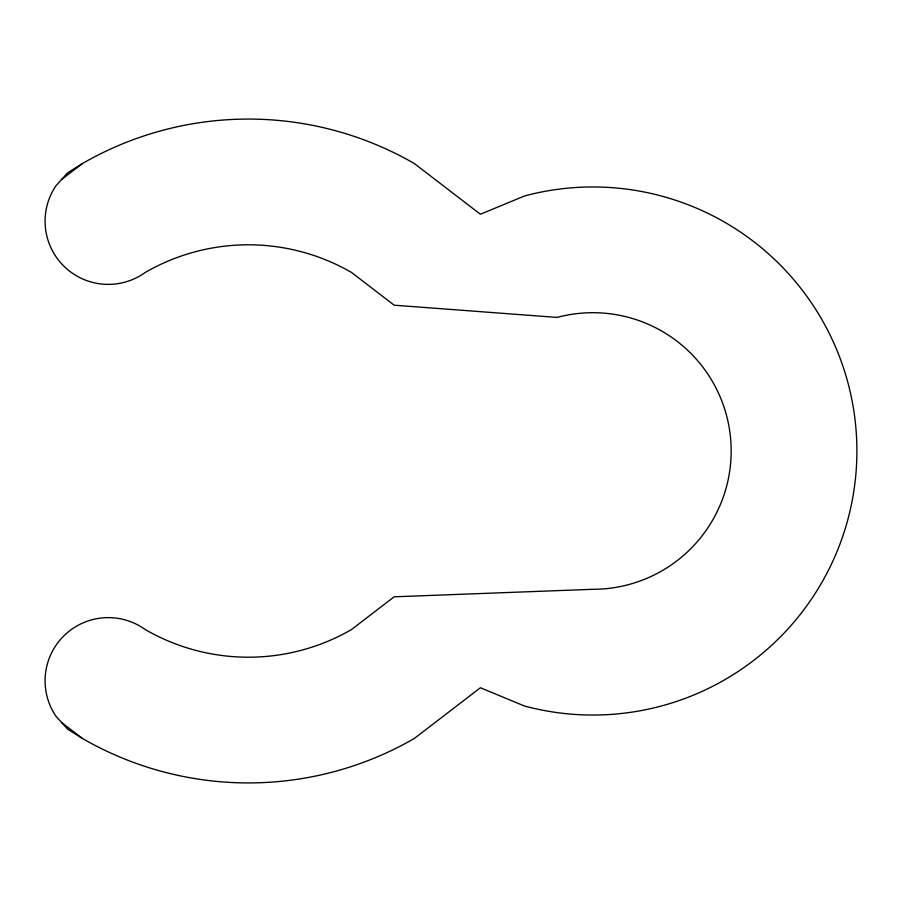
<?xml version="1.0" encoding="UTF-8"?>
<svg xmlns="http://www.w3.org/2000/svg" width="902" height="902" viewBox="0 0 902 902"><rect width="100%" height="100%" fill="white"/><g stroke="black" fill="none" stroke-linecap="round" stroke-linejoin="round"><path stroke-width="1.35" d="M61.584 179.521L82.409 163.544A331.925 331.925 0 0 1 414.334 163.544L480.405 214.248L524.536 195.959A264.027 264.027 0 0 1 856.9 451A264.027 264.027 0 0 1 524.536 706.041L480.405 687.752L414.334 738.456A331.925 331.925 0 0 1 82.409 738.456L67.537 729.109L55.811 716.041A63.196 63.196 0 0 1 145.267 629.573A206.197 206.197 0 0 0 351.464 629.573L394.174 596.808L592.873 589.299A138.299 138.299 0 0 0 729.989 432.949A138.299 138.299 0 0 0 557.075 317.414L394.174 305.192L351.464 272.427A206.197 206.197 0 0 0 145.267 272.427A63.196 63.196 0 0 1 55.811 185.959L67.537 172.891L82.409 163.544M61.584 722.479L82.409 738.456"/></g></svg>
